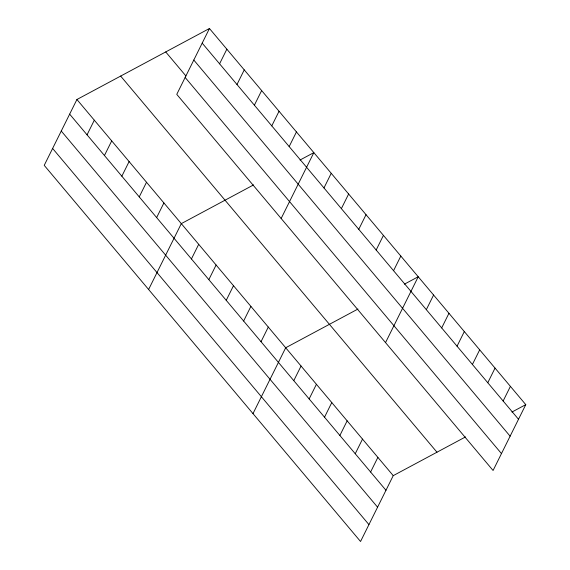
<?xml version="1.0" encoding="UTF-8"?>
<svg xmlns="http://www.w3.org/2000/svg" width="570" height="570" viewBox="0 0 570 570"><rect width="100%" height="100%" fill="white"/><g stroke="black" fill="none" stroke-linecap="round" stroke-linejoin="round"><path stroke-width="0.85" d="M209.454 28.5L176.764 94.356L493.078 470.492L525.775 404.643L209.454 28.5L76.921 99.508L44.225 165.357L360.546 541.5L393.236 475.644L465.512 436.926M87.053 134.826L94.314 120.192M104.445 155.517L111.713 140.883M121.845 176.201L129.112 161.566M139.244 196.892L146.511 182.258M219.585 63.826L226.853 49.191M156.643 217.583L163.904 202.941M236.985 84.51L244.252 69.875M148.613 289.489L181.303 223.632L253.579 184.908M254.384 105.201L261.651 90.566M191.435 258.958L198.702 244.316M271.776 125.885L279.043 111.25M208.834 279.642L216.101 265.007M289.175 146.576L296.443 131.941M226.233 300.333L233.493 285.691M281.153 218.481L313.842 152.625L300.027 160.028M243.625 321.017L250.893 306.382M323.974 187.95L331.234 173.316M261.024 341.708L268.292 327.066M341.366 208.641L348.633 193.999M252.994 413.613L285.691 347.757L357.967 309.033M358.765 229.325L366.033 214.691M293.785 380.66L301.053 366.026M376.164 250.016L383.432 235.374M309.147 398.936L316.414 384.294M393.564 270.7L400.824 256.065M324.515 417.204L331.783 402.562M385.534 342.606L418.223 276.749L404.415 284.152M339.877 435.473L347.144 420.838M426.324 309.66L433.592 295.025M355.238 453.741L362.506 439.107M441.686 327.928L448.953 313.293M370.607 472.01L377.874 457.375M457.047 346.197L464.315 331.562M472.416 364.465L479.684 349.83M487.778 382.741L495.045 368.099M503.139 401.009L510.407 386.367M511.96 412.039L525.775 404.643M202.193 43.135L518.508 419.278M193.8 60.042L510.114 436.178M165.72 51.934L185.92 75.953M185.157 77.456L501.472 453.592M120.655 76.074L436.969 452.209M76.921 99.508L393.236 475.644M69.654 114.142L385.968 490.278M61.261 131.043L377.582 507.186M52.618 148.457L368.933 524.6"/></g></svg>
